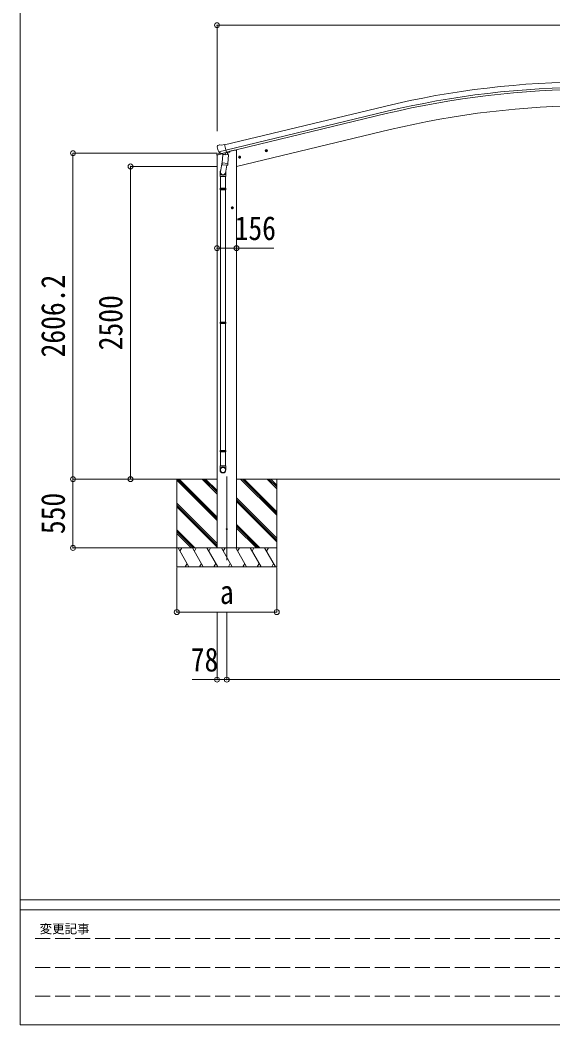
# Model space of a CAD drawing. Units: millimetres at full size, sheet at 1:40. Extents: x -11181 to 11305, y -7804 to 7716.
# Drawn here: x -11181 to -6917, y -7804 to 231 of the extents above; entities that cross this region are included whole.
import ezdxf
from ezdxf.enums import TextEntityAlignment as Align

# ---------------------------------------------------------------- set-up
doc = ezdxf.new("R2010")
doc.units = ezdxf.units.MM
doc.header["$LTSCALE"] = 40
doc.header["$PDMODE"] = 32
doc.header["$PDSIZE"] = 40
doc.linetypes.add('DASHED3', pattern=[4, 3, -1])
for name, color, linetype, lineweight in [('0-0_0', 7, 'Continuous', 9), ('0-1_本体', 4, 'Continuous', 9), ('0-2_部品', 7, 'Continuous', 9), ('0-8_PARTS2', 2, 'Continuous', 9), ('0-A_寸法', 6, 'Continuous', 9), ('F-0_240', 7, 'Continuous', 9)]:
    doc.layers.add(name, color=color, linetype=linetype, lineweight=lineweight)
doc.styles.add('ＭＳ ゴシック', font='')
doc.styles.get('ＭＳ ゴシック').set_extended_font_data('MS Gothic')

msp = doc.modelspace()

# ---------------------------------------------------------------- linework, layer by layer
at = {"layer": '0-0_0'}
for p, q in [((-9604.76, -3439.42), (-10246.26, -3439.43)), ((-9926.76, -3439.41), (-9926.76, -4139.41)), ((-9604.76, -3770.92), (-9926.76, -3448.93)), ((-9604.76, -3756.78), (-9922.12, -3439.42)), ((-9604.76, -3742.64), (-9907.98, -3439.42)), ((-9604.76, -3558.79), (-9724.14, -3439.41)), ((-9604.76, -3544.65), (-9709.99, -3439.41)), ((-9604.76, -3530.51), (-9695.85, -3439.41)), ((-9448.71, -3439.42), (-3777.82, -3439.42)), ((-9126.76, -3728.42), (-9415.77, -3439.41)), ((-9126.76, -3714.28), (-9401.63, -3439.41)), ((-9126.76, -3700.14), (-9387.49, -3439.41)), ((-9126.76, -3516.29), (-9203.64, -3439.41)), ((-9126.76, -3502.15), (-9189.49, -3439.41)), ((-9126.76, -3488.01), (-9175.35, -3439.41)), ((-9126.76, -3439.41), (-9126.76, -4139.41)), ((-9126.76, -3912.27), (-9448.76, -3590.27)), ((-9126.76, -3926.41), (-9448.76, -3604.42)), ((-9604.76, -3954.77), (-9926.76, -3632.77)), ((-9604.76, -3968.91), (-9926.76, -3646.91)), ((-9604.76, -3983.06), (-9926.76, -3661.06)), ((-9126.76, -3940.56), (-9448.76, -3618.56)), ((-9782.25, -3989.41), (-9926.76, -3844.9)), ((-9261.75, -3989.41), (-9448.76, -3802.4)), ((-9275.89, -3989.41), (-9448.76, -3816.55)), ((-9290.03, -3989.41), (-9448.76, -3830.69)), ((-9796.39, -3989.41), (-9926.76, -3859.05)), ((-9810.53, -3989.41), (-9926.76, -3873.19)), ((-9926.76, -3989.41), (-9126.76, -3989.41)), ((-9829.86, -4139.41), (-9916.47, -3989.41)), ((-9886.47, -3989.41), (-9901.47, -4015.39)), ((-9714.39, -4139.41), (-9801, -3989.41)), ((-9771, -3989.41), (-9786, -4015.39)), ((-9598.92, -4139.41), (-9685.53, -3989.41)), ((-9670.53, -4015.39), (-9655.53, -3989.41)), ((-9604.51, -3989.42), (-9449.01, -3989.42)), ((-9483.45, -4139.41), (-9570.06, -3989.41)), ((-9555.06, -4015.39), (-9540.05, -3989.41)), ((-9367.98, -4139.41), (-9454.59, -3989.41)), ((-9439.59, -4015.39), (-9424.58, -3989.41)), ((-9252.51, -4139.41), (-9339.12, -3989.41)), ((-9324.12, -4015.39), (-9309.11, -3989.41)), ((-9137.04, -4139.41), (-9223.65, -3989.41)), ((-9208.65, -4015.39), (-9193.65, -3989.41)), ((-9126.76, -4139.41), (-9926.76, -4139.41)), ((-9844.86, -4113.43), (-9859.86, -4139.41)), ((-9729.39, -4113.43), (-9744.39, -4139.41)), ((-9613.92, -4113.43), (-9628.92, -4139.41)), ((-9498.45, -4113.43), (-9513.45, -4139.41)), ((-9382.98, -4113.43), (-9397.98, -4139.41)), ((-9267.51, -4113.43), (-9282.51, -4139.41)), ((-9152.04, -4113.43), (-9167.04, -4139.41))]:
    msp.add_line(p, q, dxfattribs=at)
at = {"layer": '0-1_本体'}
for p, q in [((-9543.57, -765.69), (-8264.42, -458.6)), ((-8254.34, -500.58), (-9533.49, -807.66)), ((-9529.56, -824.03), (-8250.41, -516.95)), ((-9449.01, -939.41), (-8219.83, -644.33)), ((-9604.76, -3989.41), (-9604.76, -849.24)), ((-9576.19, -832.9), (-9576.19, -833.4)), ((-9468.76, -810.03), (-9502.26, -818.08)), ((-9448.76, -810.03), (-9468.76, -810.03)), ((-9448.76, -3989.41), (-9448.76, -810.03))]:
    msp.add_line(p, q, dxfattribs=at)
for radius in [7073, 7029.83, 7013, 6882]:
    msp.add_arc((-6613.26, -7336.18), radius, 76.5, 103.5, dxfattribs=at)
at = {"layer": '0-2_部品'}
for p, q in [((-9604.5, -781.61), (-9604.22, -782.76)), ((-9600.28, -773.04), (-9604.14, -779.33)), ((-9597.18, -770.79), (-9584, -767.62)), ((-9569.44, -770.3), (-9582.7, -767.6)), ((-9569.44, -770.3), (-9543.51, -764.07)), ((-9606.62, -849.75), (-9563.81, -839.47)), ((-9606.62, -842.86), (-9606.62, -849.75)), ((-9578.11, -833.65), (-9604.32, -839.94)), ((-9590.44, -821.92), (-9532.94, -808.11)), ((-9573.59, -836.83), (-9589.97, -822.34)), ((-9570.88, -837.4), (-9563.36, -835.59)), ((-9570.05, -837.29), (-9568.52, -836.92)), ((-9568.52, -836.92), (-9531.81, -828.11)), ((-9566.68, -837.15), (-9566.73, -837.89)), ((-9565.98, -838.93), (-9540.16, -845.37)), ((-9559.06, -844.28), (-9563.73, -911.11)), ((-9513.37, -847.47), (-9559.06, -844.28)), ((-9557.28, -841.1), (-9557.51, -844.39)), ((-9537.76, -829.93), (-9538.79, -844.54)), ((-9531.81, -828.11), (-9530.28, -827.74)), ((-9528.73, -825.64), (-9527.79, -825.7)), ((-9527.79, -825.7), (-9514.47, -841.02)), ((-9524.1, -829.94), (-9505.9, -825.57)), ((-9518.04, -914.31), (-9513.37, -847.47)), ((-9514.47, -841.02), (-9514.92, -847.36)), ((-9502.06, -817.55), (-9502.06, -820.71)), ((-9414.3, -862.3), (-9433.74, -866.97)), ((-9431.32, -866.39), (-9429.19, -859.19)), ((-9426.15, -871.83), (-9431.32, -866.39)), ((-9429.19, -859.19), (-9421.89, -857.44)), ((-9421.69, -874.36), (-9426.36, -854.91)), ((-9421.89, -857.44), (-9416.72, -862.88)), ((-9200.38, -810.94), (-9219.82, -815.61)), ((-9217.4, -815.03), (-9215.27, -807.83)), ((-9212.23, -820.47), (-9217.4, -815.03)), ((-9215.27, -807.83), (-9207.97, -806.08)), ((-9207.76, -823), (-9212.43, -803.55)), ((-9207.97, -806.08), (-9202.8, -811.52)), ((-9562, -886.35), (-9577.91, -982.52)), ((-9564.59, -923.58), (-9563.72, -911.12)), ((-9564.2, -924.94), (-9564.2, -924.94)), ((-9518.04, -914.31), (-9563.73, -911.11)), ((-9562.75, -925.72), (-9521.05, -928.63)), ((-9526.48, -928.25), (-9537.21, -991.84)), ((-9518.06, -914.31), (-9518.94, -927.01)), ((-9580.06, -1019.68), (-9580.06, -985.33)), ((-9534.06, -1019.68), (-9580.06, -1019.68)), ((-9578.06, -1019.68), (-9578.06, -1113.68)), ((-9536.06, -1019.68), (-9536.06, -1113.68)), ((-9534.06, -985.02), (-9534.06, -1019.68)), ((-9580.06, -1115.68), (-9579.06, -1113.68)), ((-9534.06, -1115.68), (-9580.06, -1115.68)), ((-9534.06, -1123.68), (-9580.06, -1123.68)), ((-9535.06, -1113.68), (-9579.06, -1113.68)), ((-9534.06, -1115.68), (-9535.06, -1113.68)), ((-9534.06, -1123.68), (-9535.06, -1125.68)), ((-9534.06, -1115.68), (-9534.06, -1123.68)), ((-9535.06, -1125.68), (-9579.06, -1125.68)), ((-9578.06, -1125.68), (-9578.06, -2183.43)), ((-9536.06, -1125.68), (-9536.06, -2183.43)), ((-9472.56, -1269.55), (-9492.56, -1269.55)), ((-9490.06, -1269.55), (-9486.31, -1263.05)), ((-9486.31, -1276.05), (-9490.06, -1269.55)), ((-9486.31, -1263.05), (-9478.8, -1263.05)), ((-9482.56, -1279.55), (-9482.56, -1259.55)), ((-9478.8, -1263.05), (-9475.05, -1269.55)), ((-9580.06, -2185.43), (-9579.06, -2183.43)), ((-9534.06, -2185.43), (-9580.06, -2185.43)), ((-9534.06, -2193.43), (-9580.06, -2193.43)), ((-9535.06, -2183.43), (-9579.06, -2183.43)), ((-9535.06, -2195.43), (-9579.06, -2195.43)), ((-9578.06, -2195.43), (-9578.06, -3210.05)), ((-9536.06, -2195.43), (-9536.06, -3210.05)), ((-9534.06, -2185.43), (-9535.06, -2183.43)), ((-9534.06, -2193.43), (-9535.06, -2195.43)), ((-9534.06, -2185.43), (-9534.06, -2193.43)), ((-9580.06, -3212.05), (-9579.06, -3210.05)), ((-9534.06, -3212.05), (-9580.06, -3212.05)), ((-9535.06, -3210.05), (-9579.06, -3210.05)), ((-9534.06, -3212.05), (-9535.06, -3210.05)), ((-9534.06, -3212.05), (-9534.06, -3220.05)), ((-9534.06, -3220.05), (-9580.06, -3220.05)), ((-9535.06, -3222.05), (-9579.06, -3222.05)), ((-9578.06, -3222.05), (-9578.06, -3332.06)), ((-9536.06, -3222.05), (-9536.06, -3332.06)), ((-9534.06, -3220.05), (-9535.06, -3222.05)), ((-9580.06, -3366.2), (-9580.06, -3332.06)), ((-9534.06, -3332.06), (-9580.06, -3332.06)), ((-9534.06, -3366.2), (-9534.06, -3332.06))]:
    msp.add_line(p, q, dxfattribs=at)
for points in [[(-9538.08, -829.52), (-9528.36, -827.19), (-9543.51, -764.07)], [(-9590.72, -821.34), (-9590.13, -822.19), (-9589.97, -822.34)], [(-9538.08, -829.52), (-9538.32, -829.67), (-9563.09, -835.62), (-9563.36, -835.59)], [(-9416.72, -862.88), (-9418.85, -870.08), (-9426.15, -871.83)], [(-9202.8, -811.52), (-9204.93, -818.72), (-9212.23, -820.47)], [(-9580.06, -1115.68), (-9580.06, -1123.68), (-9579.06, -1125.68)], [(-9475.05, -1269.55), (-9478.8, -1276.05), (-9486.31, -1276.05)], [(-9580.06, -2185.43), (-9580.06, -2193.43), (-9579.06, -2195.43)], [(-9580.06, -3212.05), (-9580.06, -3220.05), (-9579.06, -3222.05)]]:
    msp.add_lwpolyline(points, dxfattribs=at)
for centre, radius in [((-9424.02, -864.63), 8.5), ((-9424.02, -864.63), 7.7), ((-9424.02, -864.63), 6.5), ((-9210.1, -813.28), 8.5), ((-9210.1, -813.28), 7.7), ((-9210.1, -813.28), 6.5), ((-9482.56, -1269.55), 8.5), ((-9482.56, -1269.55), 7.7), ((-9482.56, -1269.55), 6.5)]:
    msp.add_circle(centre, radius, dxfattribs=at)
at = {"layer": '0-2_部品', "color": 4}
msp.add_circle((-9526.76, -3839.43), 4.5, dxfattribs=at)
at = {"layer": '0-2_部品'}
for centre, radius, start, end in [((-9407.42, -735.51), 202.4, 193.5, 205.09125), ((-9596.02, -775.65), 5, 103.5, 148.5), ((-9583.3, -770.54), 3, 78.5, 103.5), ((-9603.62, -842.86), 3, 103.5, 180), ((-9570.16, -836.8), 0.5, 248.23754, 283.5), ((-9567.18, -837.11), 0.5, 356, 103.5), ((-9565.73, -837.96), 1, 176, 256), ((-9539.81, -844.4), 1.03, 250.03897, 351.96569), ((-9537.17, -830.02), 0.604, 100.59842, 172.20595), ((-9530.4, -827.26), 0.5, 283.5, 318.76246), ((-9507.06, -820.71), 5, 283.5, 0), ((-9562.65, -923.75), 1.95, 175.04017, 217.47766), ((-9562.61, -923.72), 2, 217.40962, 266), ((-9520.91, -926.64), 2, 266, 349.46843), ((-9550.06, -985.33), 30, 177.45142, 180)]:
    msp.add_arc(centre, radius, start, end, dxfattribs=at)
for centre, major_axis, ratio, start_param, end_param in [((-9601.58, -780.9), (-1.57, -2.57), 0.99628, 4.712389, 5.4996506), ((-9571.61, -834.57), (-0.73, -2.92), 0.997631, 5.8041905, 6.6006116), ((-9571.55, -834.35), (2.63, 3.16), 0.650902, 4.0958226, 4.1686332), ((-9571.58, -834.47), (-0.73, -2.92), 0.997631, 0.3902369, 0.4789948), ((-9557.06, -985.02), (23, 0), 0.996195, 2.5560258, 6.5663028), ((-9557.06, -985.02), (21, 0), 0.996195, 2.9349147, 5.9512394), ((-9557.06, -3364.45), (-23, 0), 0.996195, 3.1415927, 6.2831853), ((-9557.06, -3366.2), (-23, 0), 0.996195, 3.1415927, 6.2831853), ((-9557.06, -3366.2), (0, -23.43), 0.981806, 4.712389, 7.8539816)]:
    msp.add_ellipse(centre, major_axis=major_axis, ratio=ratio, start_param=start_param, end_param=end_param, dxfattribs=at)
msp.add_ellipse((-9557.06, -3366.2), major_axis=(21, 0), ratio=0.996195, dxfattribs=at)
at = {"layer": '0-8_PARTS2'}
msp.add_line((-9526.76, -4088.6), (-9526.76, -3419.58), dxfattribs=at)
at = {"layer": '0-8_PARTS2', "color": 6}
for p, q in [((-9604.76, -5042.82), (-9526.76, -5042.82)), ((-9526.76, -5042.82), (-3699.77, -5042.82))]:
    msp.add_line(p, q, dxfattribs=at)
at = {"layer": '0-A_寸法'}
for p, q in [((-9604.76, 190.04), (-9604.76, -657.08)), ((-9604.76, 190.04), (-3621.77, 190.04)), ((-10757.15, -833.22), (-9604.76, -833.22)), ((-10757.15, -3439.43), (-10757.15, -833.22)), ((-9604.55, -939.42), (-10296.7, -939.44)), ((-10296.7, -3439.43), (-10296.7, -939.43)), ((-9604.76, -1592.8), (-9448.76, -1592.8)), ((-9448.76, -1592.8), (-9148.76, -1592.8)), ((-10757.15, -3439.43), (-9926.76, -3439.43)), ((-10757.15, -3989.41), (-10757.15, -3439.43)), ((-10296.7, -3439.43), (-9620.24, -3439.43)), ((-10757.15, -3989.41), (-9926.76, -3989.41)), ((-9926.76, -4502.45), (-9926.76, -4145.91)), ((-9126.76, -4502.45), (-9126.76, -4145.91)), ((-9926.76, -4502.45), (-9126.76, -4502.45)), ((-9604.76, -5042.82), (-9604.76, -4502.45)), ((-9526.76, -5042.82), (-9526.76, -4502.45)), ((-9604.76, -5042.82), (-9804.76, -5042.82))]:
    msp.add_line(p, q, dxfattribs=at)
for p in [(-9604.76, 190.04), (-10757.15, -833.22), (-10296.7, -939.43), (-9604.76, -1592.8), (-9448.76, -1592.8), (-10757.15, -3439.43), (-10296.7, -3439.43), (-10757.15, -3989.41), (-9926.76, -4502.45), (-9126.76, -4502.45), (-9604.76, -5042.82), (-9526.76, -5042.82)]:
    msp.add_point(p, dxfattribs=at)
at = {"layer": 'F-0_240', "color": 5}
for p, q in [((-11180.61, 7716.46), (-11180.61, -7803.54)), ((-11180.61, -6803.54), (10739.39, -6803.54)), ((-11180.61, -6883.54), (7183.72, -6883.54)), ((-11180.61, -7803.54), (10739.39, -7803.54))]:
    msp.add_line(p, q, dxfattribs=at)
at = {"layer": 'F-0_240', "color": 4, "linetype": 'DASHED3'}
for p, q in [((-11060.61, -7113.54), (-4656.28, -7113.54)), ((-11060.61, -7343.54), (-4656.28, -7343.54)), ((-11060.61, -7573.54), (-4656.28, -7573.54))]:
    msp.add_line(p, q, dxfattribs=at)

# ---------------------------------------------------------------- texts
at = {"layer": '0-A_寸法', "color": 7, "style": 'ＭＳ ゴシック', "width": 0.85}
for s, p in [('156', (-9463.76, -1584.8)), ('a', (-9581.76, -4494.45)), ('78', (-9814.76, -5034.82))]:
    msp.add_text(s, height=190.6, dxfattribs=at).set_placement(p, align=Align.BOTTOM_LEFT)
for s, p in [('2606.2', (-10765.15, -2466.32)), ('2500', (-10304.7, -2409.43)), ('550', (-10765.15, -3879.42))]:
    msp.add_text(s, height=190.6, rotation=90, dxfattribs=at).set_placement(p, align=Align.BOTTOM_LEFT)
at = {"layer": 'F-0_240', "style": 'ＭＳ ゴシック'}
msp.add_text('変更記事', height=73.31, dxfattribs=at).set_placement((-11024.31, -7093.54), align=Align.BOTTOM_LEFT)

doc.saveas('drawing.dxf')
